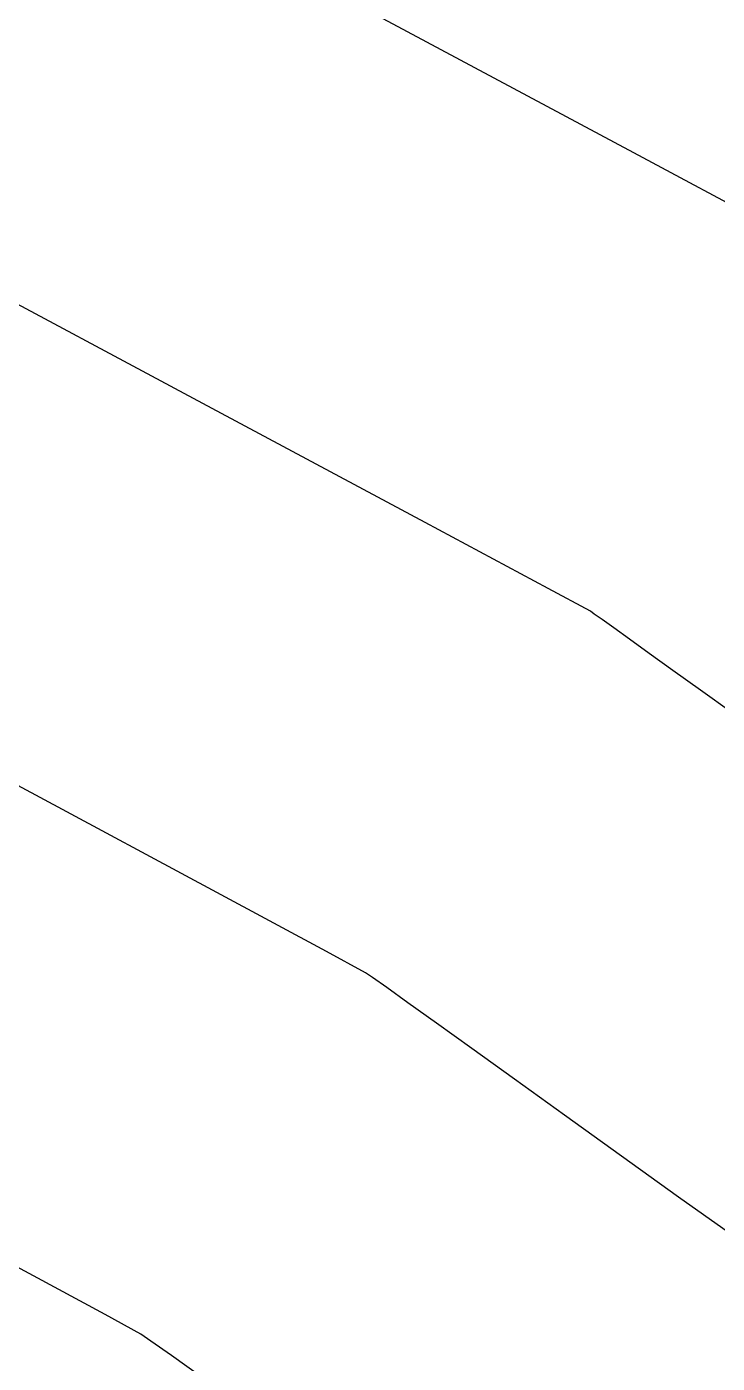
# Model space of a CAD drawing. Header units: metres. Extents: x 729358 to 732680, y 1423022 to 1426117.
# Drawn here: x 731120.472 to 731122.351, y 1425537.72 to 1425541.357 of the extents above; entities that cross this region are included whole.
import ezdxf

# ---------------------------------------------------------------- set-up
doc = ezdxf.new("R2010")
doc.units = ezdxf.units.M
doc.header["$MEASUREMENT"] = 0
doc.layers.add('CONTOUR', color=59, linetype='Continuous')
doc.layers.add('INDEX-CON', color=252, linetype='Continuous')

# ---------------------------------------------------------------- blocks, each defined once
blk = doc.blocks.new('ct 50 rai')
at = {"layer": 'CONTOUR', "flags": 128}
for points in [[(118.9311, -241.3527), (118.8474, -241.293), (118.7918, -241.2536), (118.7643, -241.2346), (118.6674, -241.1813), (118.4034, -241.0387)], [(120.3734, -239.5443), (120.2874, -239.4824), (120.2123, -239.4284), (120.1479, -239.3821), (120.0943, -239.3436), (120.0515, -239.313), (120.0194, -239.2901), (119.9981, -239.275), (119.9876, -239.2677), (119.8727, -239.2057), (119.5382, -239.0263), (118.9842, -238.7296), (118.2106, -238.3155)]]:
    blk.add_lwpolyline(points, dxfattribs=at)
at = {"layer": 'INDEX-CON'}
for points in [[(120.4753, -238.2179), (120.1056, -238.0201), (119.4901, -237.6908), (118.6287, -237.2301)], [(120.3636, -240.9582), (120.2276, -240.8618), (120.0724, -240.7505), (119.9173, -240.6388), (119.7816, -240.5412), (119.6654, -240.4577), (119.5686, -240.3882), (119.4913, -240.3328), (119.4334, -240.2915), (119.3949, -240.2643), (119.3759, -240.2512), (119.27, -240.1935), (118.9708, -240.0325), (118.4783, -239.7683), (117.7925, -239.4009)]]:
    blk.add_lwpolyline(points, dxfattribs=at)

msp = doc.modelspace()

# ---------------------------------------------------------------- block references
msp.add_blockref('ct 50 rai', (731002.018, 1425779.0343, 78))

doc.saveas('drawing.dxf')
